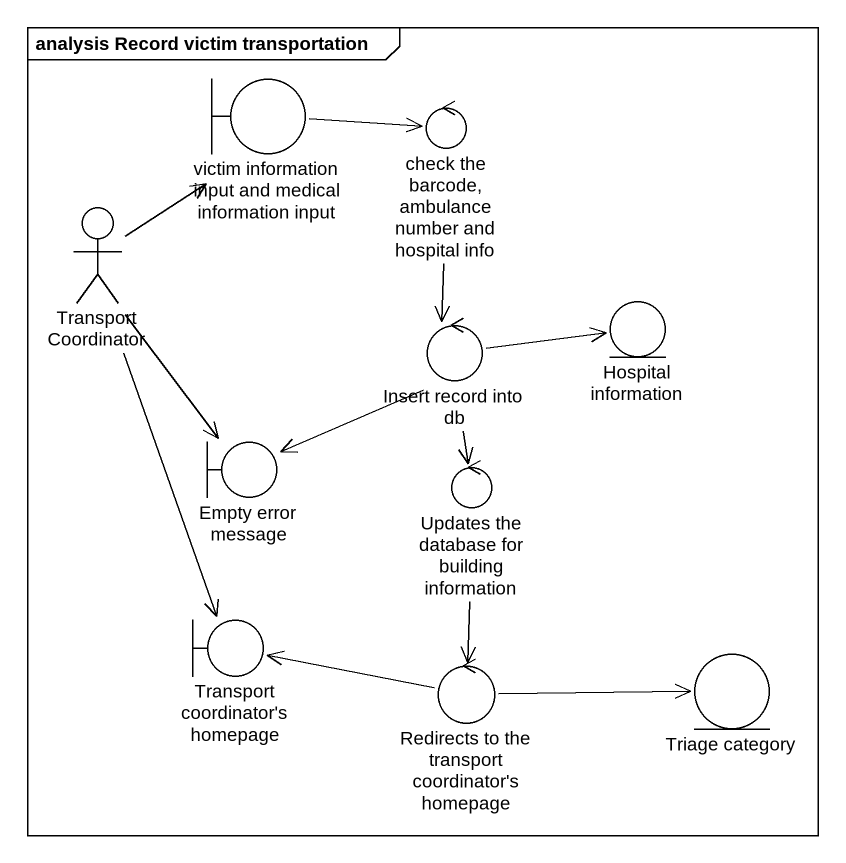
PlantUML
@startuml
mainframe analysis Record victim transportation
boundary "victim information input and medical information input" as victim_information_input
control "check the barcode, ambulance number and hospital info" as check_the_barcode_ambulance
actor "Transport Coordinator" as Transport_Coordinator
entity "Hospital information" as Hospital_information
control "Insert record into db" as Insert_record_into_db
boundary "Empty error message" as Empty_error_message
control "Updates the database for building information" as Updates_the_database_for
boundary "Transport coordinator's homepage" as Transport_coordinator_s
control "Redirects to the transport coordinator's homepage" as Redirects_to_the_transport
entity "Triage category" as Triage_category
victim_information_input -right-> check_the_barcode_ambulance
check_the_barcode_ambulance --> Insert_record_into_db
Transport_Coordinator -up-> victim_information_input
Transport_Coordinator --> Empty_error_message
Transport_Coordinator --> Transport_coordinator_s
Insert_record_into_db -right-> Hospital_information
Insert_record_into_db -left-> Empty_error_message
Insert_record_into_db --> Updates_the_database_for
Updates_the_database_for --> Redirects_to_the_transport
Redirects_to_the_transport -left-> Transport_coordinator_s
Redirects_to_the_transport -right-> Triage_category
@enduml
